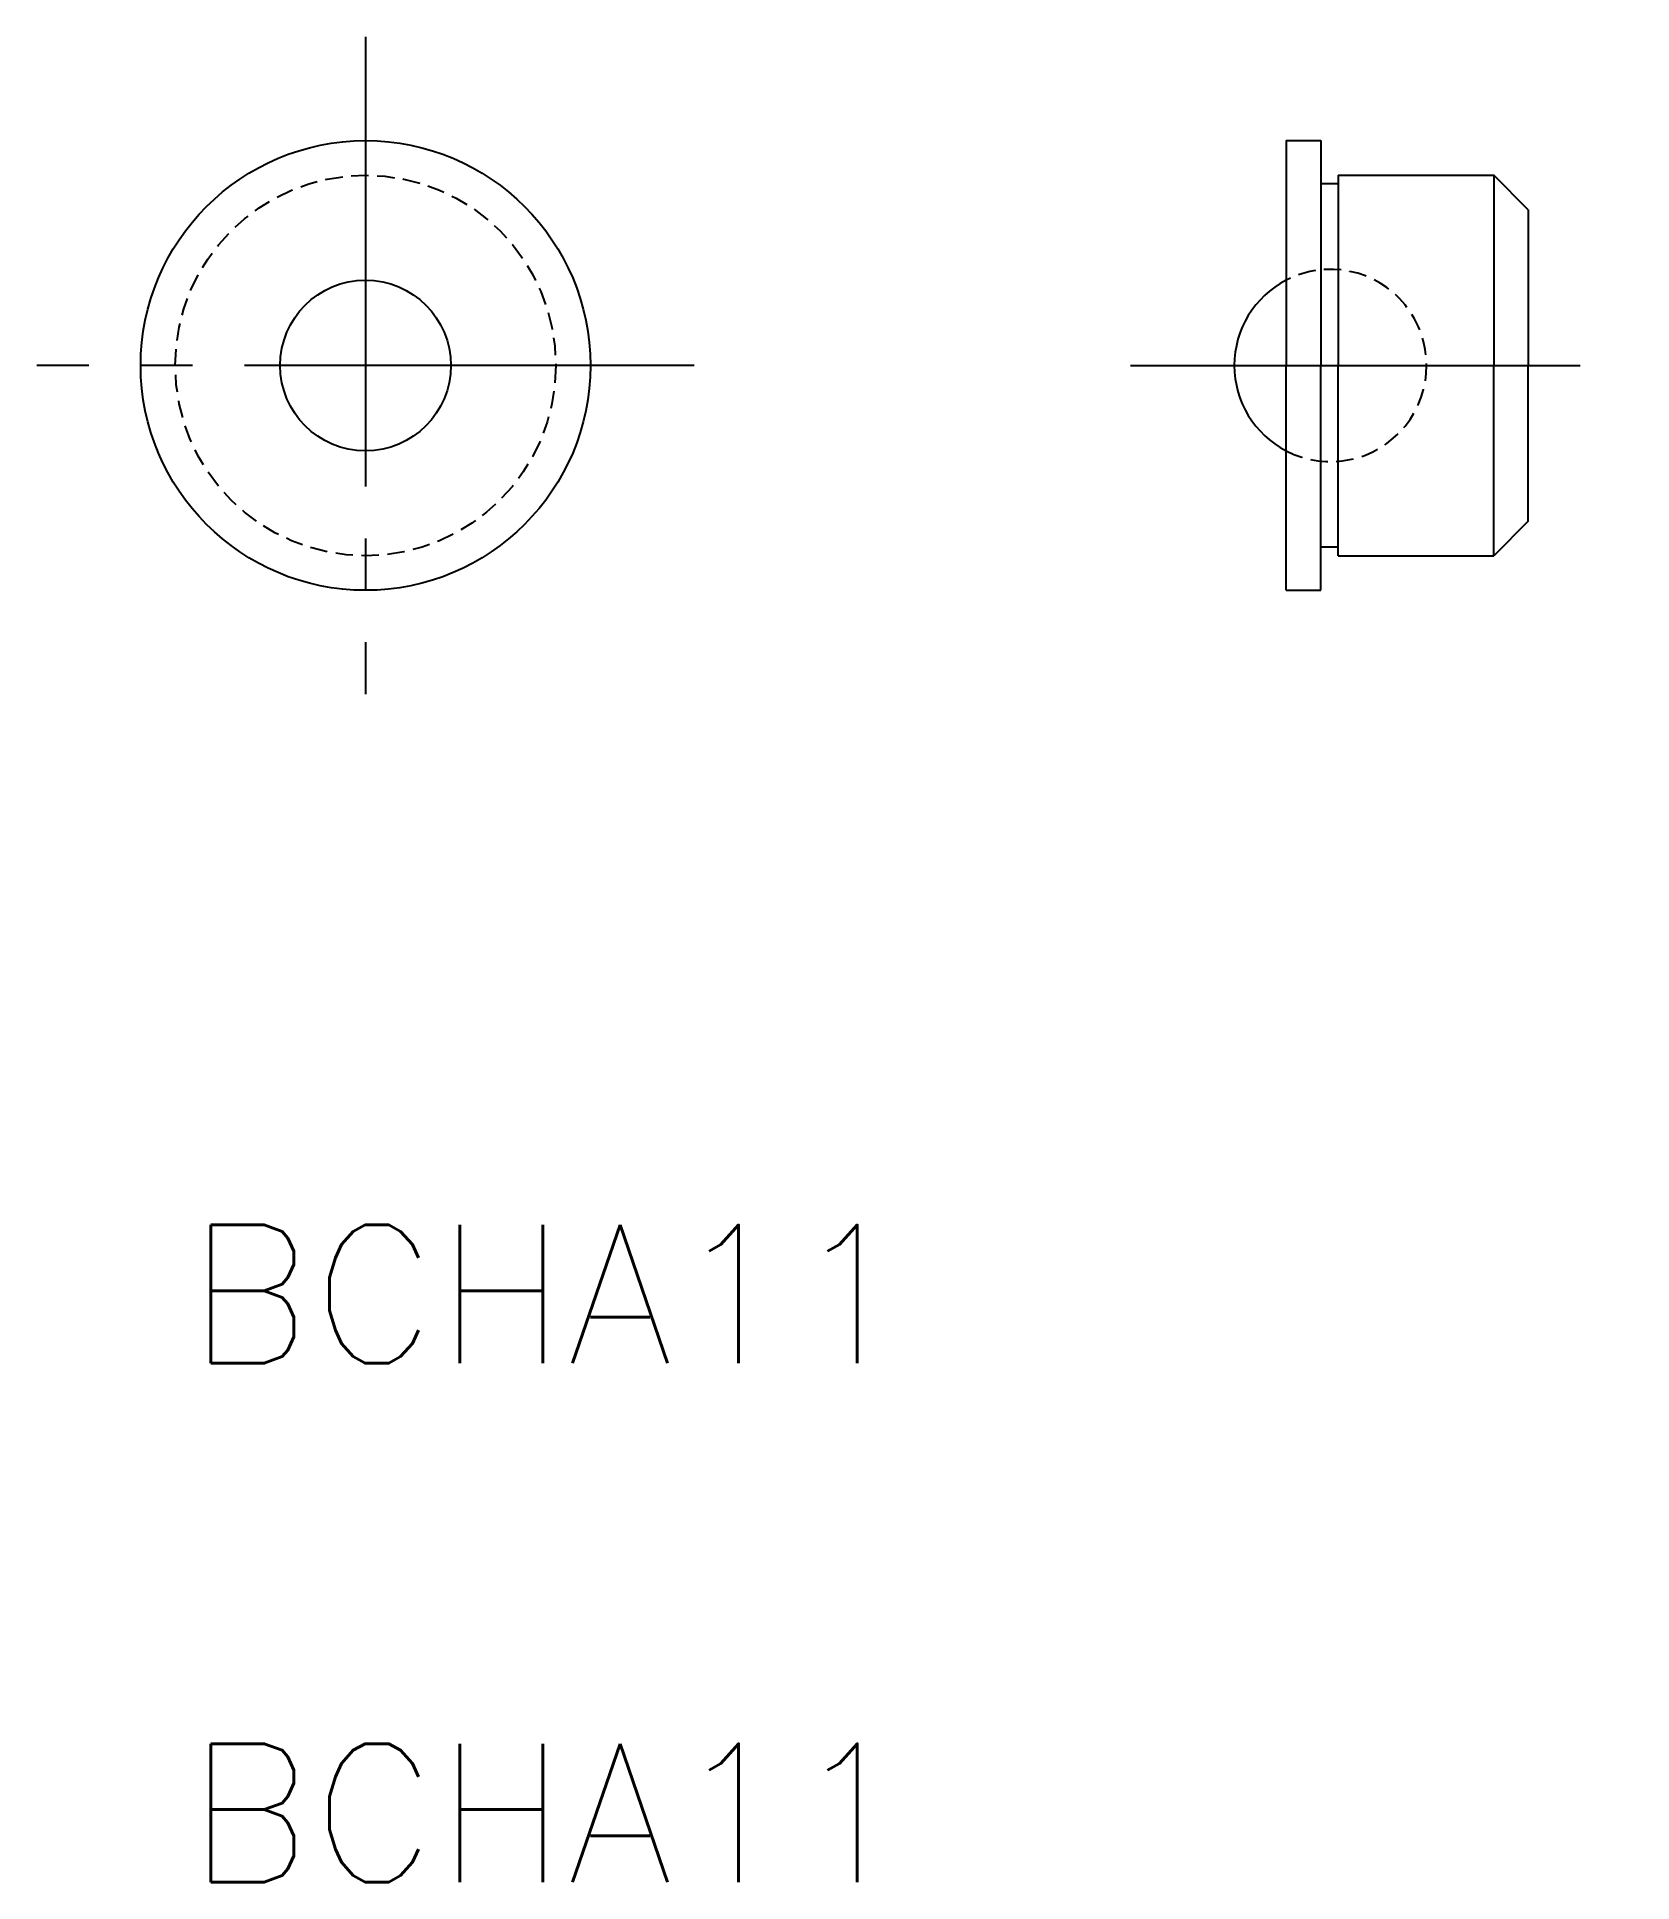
# Model space of a CAD drawing. Extents: x 98.7 to 144.8, y 22.8 to 76.1.
import ezdxf

# ---------------------------------------------------------------- set-up
doc = ezdxf.new("R2010")
doc.units = 0
doc.linetypes.add('CENTER', pattern=[17.5, 13, -1.5, 1.5, -1.5])
doc.linetypes.add('DASHED', pattern=[0.75, 0.5, -0.25])
doc.layers.get('0').update_dxf_attribs({"linetype": 'CONTINUOUS'})
doc.layers.add('CENTER', color=1, linetype='CENTER')
doc.styles.get("Standard").update_dxf_attribs({"font": 'txt.shx'})

msp = doc.modelspace()

# ---------------------------------------------------------------- linework, layer by layer
at = {"color": 7, "linetype": 'CONTINUOUS'}
for p, q in [((134.845, 73.11), (135.845, 73.11)), ((134.845, 73.11), (134.845, 66.61)), ((135.845, 73.11), (135.845, 66.61)), ((136.345, 72.11), (136.345, 66.61)), ((136.345, 72.11), (140.845, 72.11)), ((141.845, 71.11), (140.845, 72.11)), ((140.845, 72.11), (140.845, 66.61)), ((136.345, 71.86), (135.845, 71.86)), ((141.845, 71.11), (141.845, 66.61)), ((134.845, 60.11), (134.845, 66.61)), ((135.845, 60.11), (135.845, 66.61)), ((136.345, 61.11), (136.345, 66.61)), ((140.845, 61.11), (140.845, 66.61)), ((141.845, 62.11), (141.845, 66.61)), ((141.845, 62.11), (140.845, 61.11)), ((136.345, 61.36), (135.845, 61.36)), ((136.345, 61.11), (140.845, 61.11)), ((134.845, 60.11), (135.845, 60.11))]:
    msp.add_line(p, q, dxfattribs=at)
for radius in [6.5, 2.468]:
    msp.add_circle((108.23, 66.61), radius, dxfattribs=at)
at = {"color": 3, "linetype": 'DASHED'}
msp.add_circle((108.23, 66.61), 5.5, dxfattribs=at)
msp.add_arc((136.125, 66.61), 2.78, 242.585, 117.415, dxfattribs=at)
at = {"color": 7, "linetype": 'CONTINUOUS'}
msp.add_arc((136.125, 66.61), 2.78, 117.415, 242.585, dxfattribs=at)
at = {"layer": 'CENTER', "color": 1, "linetype": 'CENTER'}
for p, q in [((108.23, 76.11), (108.23, 57.11)), ((117.73, 66.61), (98.73, 66.61)), ((130.345, 66.61), (144.845, 66.61))]:
    msp.add_line(p, q, dxfattribs=at)

# ---------------------------------------------------------------- texts
at = {"color": 7, "linetype": 'CONTINUOUS'}
for p in [(103.074, 37.764), (103.074, 22.764)]:
    msp.add_text('BCHA11', height=4, dxfattribs=at).set_placement(p)

doc.saveas('drawing.dxf')
